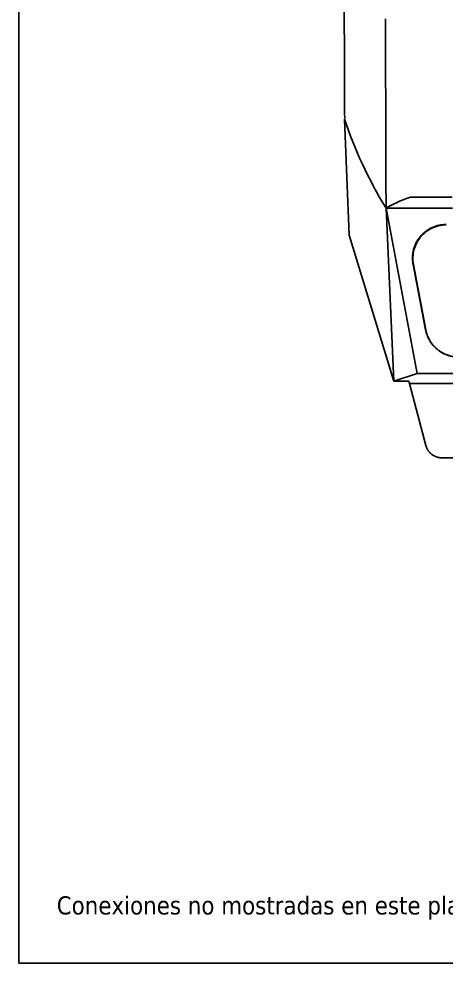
# Model space of a CAD drawing. Header units: millimetres. Extents: x 123.5 to 144.3, y 105.4 to 121.6.
# Drawn here: x 123.51 to 126.33, y 105.41 to 111.65 of the extents above; entities that cross this region are included whole.
import ezdxf

# ---------------------------------------------------------------- set-up
doc = ezdxf.new("R2010")
doc.units = ezdxf.units.MM
doc.styles.get("Standard").update_dxf_attribs({"font": 'tahoma.ttf'})

msp = doc.modelspace()

# ---------------------------------------------------------------- linework, layer by layer
at = {"color": 7, "linetype": 'Continuous'}
for p, q in [((123.5055, 121.5905), (123.5055, 105.4055)), ((125.6631, 110.9895), (125.6616, 111.0252)), ((125.6608, 110.9857), (125.6924, 110.2176)), ((125.9358, 110.3964), (126.3748, 110.3964)), ((126.1408, 109.304), (125.9358, 110.3964)), ((125.9872, 109.2529), (125.9358, 110.3964)), ((125.6924, 110.2176), (125.9872, 109.2529)), ((126.1151, 110.0254), (126.1173, 110.0258)), ((126.1974, 109.5933), (126.1151, 110.0254)), ((126.1984, 109.5935), (126.1173, 110.0258)), ((126.1974, 109.5933), (126.1984, 109.5935)), ((125.9872, 109.2529), (126.1408, 109.304)), ((126.1408, 109.304), (129.7041, 109.304)), ((126.09, 109.2375), (127.1584, 109.2375)), ((126.1997, 108.8279), (126.09, 109.2375)), ((126.3962, 108.7464), (126.306, 108.7464)), ((123.5055, 105.4055), (144.2555, 105.4055))]:
    msp.add_line(p, q, dxfattribs=at)
for p, q in [((125.9872, 109.2529), (126.0856, 109.2529)), ((126.0856, 109.2529), (126.09, 109.2375))]:
    msp.add_line(p, q)
for points, knots in [([(125.6616, 111.0252), (125.6615, 111.0703), (125.6611, 111.1596), (125.6606, 111.2929), (125.6602, 111.4243), (125.6597, 111.5538), (125.6592, 111.6815), (125.6588, 111.8073), (125.6581, 112.0352), (125.6571, 112.3606), (125.6559, 112.7802), (125.6549, 113.1864), (125.6543, 113.5035), (125.6539, 113.7355), (125.6537, 113.8855), (125.6535, 114.0341), (125.6533, 114.1814), (125.6532, 114.2792), (125.6532, 114.3279)], [0, 0, 0, 0, 0.041372, 0.082141, 0.122308, 0.161873, 0.200839, 0.239205, 0.276972, 0.409013, 0.535936, 0.658276, 0.77694, 0.822429, 0.867476, 0.912083, 0.956257, 1, 1, 1, 1]), ([(126.1151, 110.0254), (126.1145, 110.029), (126.1132, 110.0364), (126.112, 110.0475), (126.1112, 110.0586), (126.1111, 110.0741), (126.1124, 110.0938), (126.1167, 110.118), (126.1237, 110.1419), (126.137, 110.1734), (126.1606, 110.21), (126.1923, 110.2402), (126.2209, 110.2592), (126.2427, 110.2704), (126.265, 110.2789), (126.2851, 110.2842), (126.3029, 110.2873), (126.3182, 110.289), (126.3284, 110.2892), (126.3335, 110.2893)], [0, 0, 0, 0, 0.029183, 0.058301, 0.087422, 0.116614, 0.179313, 0.242015, 0.307848, 0.373548, 0.507402, 0.641957, 0.705015, 0.767827, 0.826439, 0.884976, 0.923336, 0.961611, 1, 1, 1, 1]), ([(126.1173, 110.0258), (126.1114, 110.0574), (126.1125, 110.0904), (126.1286, 110.1527), (126.1437, 110.1821), (126.1848, 110.2316), (126.2108, 110.2518), (126.2691, 110.2792), (126.3013, 110.2864), (126.3335, 110.2864)], [0, 0, 0, 0, 0.25, 0.25, 0.5, 0.5, 0.75, 0.75, 1, 1, 1, 1]), ([(126.4147, 109.4135), (126.4111, 109.4135), (126.404, 109.4136), (126.3935, 109.4144), (126.383, 109.4156), (126.3726, 109.4174), (126.3623, 109.4196), (126.352, 109.4224), (126.339, 109.4266), (126.3235, 109.4328), (126.3059, 109.4417), (126.2892, 109.4521), (126.2682, 109.468), (126.2494, 109.4866), (126.2334, 109.5074), (126.223, 109.5237), (126.2142, 109.5404), (126.2071, 109.5575), (126.2013, 109.5751), (126.1987, 109.5872), (126.1974, 109.5933)], [0, 0, 0, 0, 0.034156, 0.06812, 0.101978, 0.135813, 0.169713, 0.203761, 0.238043, 0.301581, 0.365372, 0.429303, 0.493597, 0.622682, 0.687623, 0.752913, 0.814616, 0.876091, 0.937751, 1, 1, 1, 1]), ([(126.4147, 109.414), (126.3893, 109.414), (126.3639, 109.4185), (126.3161, 109.4357), (126.2937, 109.4485), (126.2546, 109.4809), (126.2379, 109.5006), (126.2122, 109.5444), (126.2031, 109.5685), (126.1984, 109.5935)], [0, 0, 0, 0, 0.25, 0.25, 0.5, 0.5, 0.75, 0.75, 1, 1, 1, 1]), ([(126.1997, 108.8279), (126.2004, 108.8256), (126.2017, 108.8209), (126.2043, 108.8142), (126.2073, 108.8077), (126.2107, 108.8013), (126.2164, 108.7922), (126.2253, 108.7808), (126.2387, 108.7687), (126.2539, 108.7589), (126.2686, 108.7525), (126.2821, 108.7488), (126.294, 108.7467), (126.302, 108.7465), (126.306, 108.7464)], [0, 0, 0, 0, 0.050276, 0.100212, 0.150023, 0.199926, 0.250134, 0.37498, 0.500038, 0.624884, 0.749942, 0.83332, 0.916339, 1, 1, 1, 1])]:
    msp.add_open_spline(points, degree=3, knots=knots, dxfattribs=at)
for points in [[(125.9338, 111.0091), (125.9331, 111.2216), (125.9326, 111.4349), (125.9321, 111.6487)], [(125.9358, 110.3964), (125.9351, 110.5998), (125.9344, 110.8041), (125.9338, 111.0091)], [(125.6608, 110.9857), (125.728, 110.7845), (125.8201, 110.5872), (125.9358, 110.3964)], [(125.9358, 110.3964), (125.974, 110.4213), (126.028, 110.446), (126.0972, 110.4703)], [(126.0972, 110.4703), (126.1889, 110.4703), (126.2806, 110.4703), (126.3724, 110.4703)]]:
    msp.add_open_spline(points, degree=3, dxfattribs=at)

# ---------------------------------------------------------------- texts
at = {"insert": (123.7561, 105.8471), "char_height": 0.12, "attachment_point": 1}
msp.add_mtext_dynamic_manual_height_columns('Conexiones no mostradas en este plano, debe referirse a esquema electronico', width=9.456212, gutter_width=0.05, heights=[0], dxfattribs=at)

doc.saveas('drawing.dxf')
